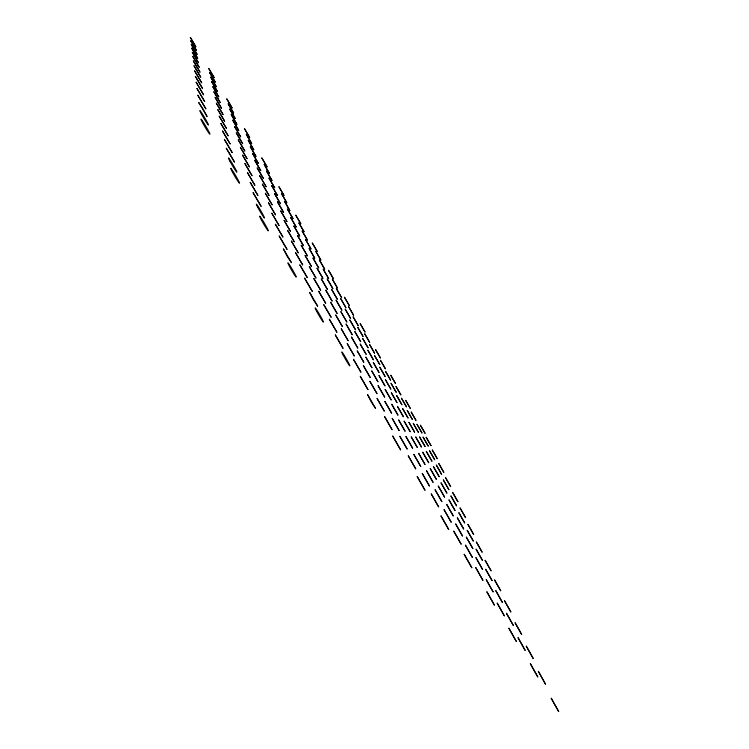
<?xml version="1.0" encoding="UTF-8"?>
<svg xmlns="http://www.w3.org/2000/svg" width="749" height="749" viewBox="0 0 749 749"><rect width="100%" height="100%" fill="white"/><g stroke="black" fill="none" stroke-linecap="round" stroke-linejoin="round"><path stroke-width="1.12" d="M198.438 62.691L192.278 52.233L198.419 62.691M337.396 287.925L332.369 279.227L337.378 287.953M289.844 210.497L284.498 201.275L289.826 210.506M191.735 48.254L197.727 58.394L191.791 48.245M379.809 367.272L385.155 376.55L379.855 367.263M190.349 37.478L195.873 46.85L190.396 37.478M421.959 432.95L417.015 424.29M374.556 353.144L369.472 344.315L374.547 353.144M281.615 193.832L286.858 202.829L281.671 193.841M278.937 186.801L284.049 195.545L279.031 186.819M349.858 320.02L355.485 329.719M402.681 408.608L408.111 418.12L402.69 408.729M448.848 489.649L443.361 479.997M216.311 86.734L210.638 77.007L216.339 86.725M267.009 166.83L261.86 158.03M349.877 320.001L355.447 329.729M443.371 479.987L448.876 489.649M485.155 560.318L491.119 570.897L485.146 560.374M297.437 235.364L303.429 245.672L297.419 235.373M439.12 476.682L433.446 466.711L439.167 476.682M396.689 395.566L401.979 404.825L396.68 395.584M445.486 477.544L450.655 486.635L445.477 477.553M261.841 157.936L267.047 166.83M482.066 552.107L476.308 541.892L482.113 552.116M348.65 306.678L353.65 315.366L348.659 306.772M251.683 143.536L246.281 134.296L251.692 143.536M395.463 383.441L390.725 375.174L395.481 383.46M421.912 432.922L417.024 424.411M369.594 342.274L364.679 333.708L369.65 342.293M199.168 67.204L192.811 56.521L199.168 67.204M341.572 297.568L336.376 288.618L341.572 297.568M198.766 102.594L207.099 116.619L203.073 108.923L198.766 102.594M341.263 328.848L348.154 340.776L341.319 328.848M247.46 172.635L254.847 185.218L247.46 172.635M525.133 650.291L517.999 637.586L525.077 650.338M340.907 311.743L346.909 322.136L340.954 311.753M432.304 450.046L437.229 458.66L432.342 450.065M197.83 95.292L205.844 108.811L197.83 95.292M247.058 158.648L240.373 147.291L247.001 158.685M294.273 241.758L287.597 230.383L294.217 241.805M340.636 298.533L345.954 307.745L340.72 298.589M431.901 461.141L426.34 451.46L431.901 461.141M431.293 493.984L438.671 506.97L431.312 493.956M293.898 226.114L299.731 236.141L293.917 226.104M196.95 88.532L204.683 101.574L197.015 88.522M385.585 371.438L390.622 380.211L385.669 371.495M197.09 54.303L191.248 44.434L197.081 54.246M384.555 416.556L392.102 429.739L384.621 416.538M384.902 401.52L391.615 413.223L384.958 401.511M385.173 389.489L391.212 400.022L385.192 389.48M385.398 379.64L390.894 389.208L385.417 379.64M385.37 368.77L380.445 360.25L385.361 368.723M196.144 82.25L203.597 94.842L196.201 82.25M384.274 410.967L377 398.328L384.209 411.032M384.63 397.017L378.123 385.744L384.63 397.017M384.93 385.772L379.05 375.595L384.93 385.772M430.993 445.646L426.2 437.341L430.993 445.646M244.923 163.61L252.067 175.772L244.989 163.61M292.962 218.549L287.429 209.093L292.962 218.549M430.244 468.631L436.349 479.36L430.263 468.621M475.709 567.573L482.946 580.419L475.765 567.564M475.943 557.696L482.618 569.54L475.999 557.696M476.139 549.232L482.337 560.205L476.139 549.232M291.445 262.627L287.204 256.383L283.375 248.865L291.445 262.627M196.472 50.455L190.789 40.849L196.472 50.455M244.773 150.914L238.276 139.904L244.773 150.914M429.383 485.942L422.286 473.499L429.383 485.942M195.386 76.398L202.586 88.569L195.386 76.398M291.417 241.141L298.299 252.956L291.436 241.122M336.872 332.191L329.382 319.28L336.872 332.191M521.641 634.394L515.05 622.681L521.585 634.422M194.674 70.921L201.64 82.718L194.674 70.921M429.505 450.711L434.729 459.839L429.542 450.729M244.436 128.613L249.717 137.629L244.483 128.631M337.087 313.354L330.618 302.24L337.041 313.391M428.681 462.657L422.745 452.312L428.681 462.657M290.481 231.338L284.03 220.3L290.425 231.375M194.01 65.809L200.76 77.231L194.066 65.818M337.265 299.104L331.573 289.32L337.265 299.104M242.564 155.183L249.473 166.952L242.62 155.183M335.318 334.972L343.089 348.425L335.337 334.943M290.575 217.369L296.248 227.116L290.621 217.379M242.639 143.658L236.328 132.957L242.639 143.658M335.767 315.104L342.433 326.648L335.786 315.095M193.392 61.006L199.936 72.091L193.392 61.006M336.104 300.209L341.937 310.311L336.161 300.218M428.185 446.029L423.101 437.173L428.185 446.029M471.814 567.723L464.211 554.335L471.814 567.723M472.366 557.368L465.401 545.057L472.301 557.415M426.556 470.887L433.119 482.431L426.612 470.896M472.834 548.558L466.365 537.183L472.834 548.558M473.246 540.965L467.226 530.386L473.246 540.965M473.602 534.355L467.966 524.469L473.602 534.355M424.955 490.155L417.221 476.589L424.955 490.155M286.998 249.305L279.208 236.057L286.998 249.305M240.626 136.814L234.493 126.422L240.607 136.758M424.992 464.399L418.625 453.285L424.936 464.427M516.323 641.416L508.843 628.13L516.314 641.462M286.923 221.554L280.65 210.834L286.914 221.489M331.067 317.192L323.821 304.749L331.067 317.192M378.985 372.384L373.274 362.497L378.928 372.393M379.734 364.52L374.509 355.485L379.734 364.52M380.361 357.91L375.549 349.586L380.352 357.863M375.558 408.383L371.335 402.026L367.59 394.592L375.558 408.383M376.962 393.59L369.931 381.4L376.962 393.59M425.02 446.47L419.618 437.051L425.02 446.47M332.069 300.948L325.806 290.153L332.004 300.967M332.828 288.543L327.294 279.021L332.828 288.543M238.725 130.373L232.761 120.261L238.725 130.373M333.427 278.759L328.474 270.239L333.417 278.722M282.869 236.956L275.36 224.176L282.869 237.002M425.048 433.259L420.348 425.104L425.029 433.222M234.456 161.981L226.32 148.283L234.456 161.981M420.713 466.421L413.841 454.418L420.713 466.421M513.365 625.499L506.474 613.291L513.365 625.499M283.581 212.351L277.486 201.94L283.581 212.351M236.927 124.278L231.151 114.447L236.824 124.231M421.444 446.966L415.676 436.92L421.425 446.91M232.19 152.581L224.354 139.37L232.19 152.627M558.651 711.503L551.255 698.274L558.651 711.503M279.04 225.477L271.784 213.119L278.965 225.505M325.675 303.223L318.671 291.192L325.646 303.27M415.695 468.79L408.233 455.748L415.695 468.837M235.233 118.52L229.606 108.942L235.177 118.52M327.341 289.283L321.265 278.806L327.276 289.292M510.837 611.905L504.451 600.604L510.809 611.942M328.624 278.544L323.231 269.266L328.614 278.497M461.103 544.102L453.791 531.228L461.103 544.102M230.093 143.864L222.537 131.103L230.093 143.864M371.776 370.961L377.973 381.859L371.832 370.98M462.47 535.928L455.729 524.057L462.47 535.928M463.64 528.925L457.386 517.934L463.64 528.925M464.652 522.877L458.819 512.625L464.595 522.877M465.541 517.587L460.073 507.991L465.541 517.587M370.156 377.374L363.377 365.596L370.118 377.421M371.916 367.665L365.821 357.067L371.897 367.693M373.358 359.726L367.825 350.111L373.311 359.726M367.937 389.555L360.269 376.288L367.928 389.602M417.343 447.528L411.173 436.761L417.333 447.471M280.426 203.672L274.499 193.57L280.426 203.672M233.622 113.062L228.127 103.718L233.613 113.015M418.504 432.557L413.242 423.391L418.494 432.51M228.136 135.747L220.843 123.416L228.061 135.766M275.473 214.776L268.46 202.829L275.473 214.776M504.302 615.772L497.139 603.001L504.274 615.809M317.623 306.088L313.335 299.675L309.693 292.494L317.623 306.088M412.615 448.183L405.977 436.592L412.615 448.183M232.096 107.884L226.732 98.765L232.04 107.875M320.638 290.181L313.859 278.544L320.638 290.181M277.448 195.48L271.69 185.63L277.439 195.433M322.885 278.291L316.967 268.114L322.856 278.319M226.32 128.182L219.26 116.245L226.32 128.182M324.635 269.06L319.402 260.025L324.635 269.06M414.6 432.136L409.001 422.37L414.6 432.136M272.13 204.777L265.343 193.205L272.056 204.777M224.616 121.104L217.781 109.541L224.541 121.104M366.121 354.277L360.185 343.988L366.111 354.221M368.04 347.742L362.638 338.436L368.04 347.742M502.354 602.318L495.744 590.558L502.279 602.318M360.868 372.103L353.481 359.314L360.868 372.103M363.78 362.216L357.198 350.822L363.771 362.16M407.1 448.941L399.91 436.386L407.1 448.941M274.64 187.727L269.022 178.14L274.64 187.727M410.152 431.658L404.16 421.219L410.152 431.658M312.249 291.314L304.618 278.216L312.249 291.314M223.015 114.466L216.395 103.259L223.015 114.466M315.919 277.982L309.356 266.7L315.919 277.982M448.688 529.477L441.021 515.967L448.688 529.477M451.132 522.109L444.091 509.713L451.132 522.109M453.211 515.855L446.694 504.395L453.211 515.855M454.999 510.472L448.932 499.826L454.961 510.49M456.544 505.8L450.879 495.857L456.544 505.753M457.911 501.699L452.583 492.383L457.911 501.699M318.69 267.917L312.932 258.021L318.681 267.87M269.013 195.414L262.431 184.198L269.013 195.414M400.584 449.84L392.748 436.143L400.584 449.84M500.688 590.774L494.509 579.857L500.678 590.727M545.469 684.052L538.362 671.347L545.431 684.08M494.349 605.07L486.822 591.701L494.34 605.005M221.517 108.24L215.094 97.361L221.489 108.259M405.04 431.106L398.608 419.889L405.003 431.124M271.971 180.397L266.532 171.053L271.971 180.397M261.073 206.247L253.125 192.755L261.073 206.247M360.653 341.647L354.886 331.657L360.653 341.647M354.296 355.878L347.171 343.538L354.202 355.878M357.807 348.013L351.431 336.975L357.732 348.004M220.112 102.388L213.877 91.818L220.112 102.388M266.073 186.632L259.697 175.753L266.073 186.632M307.268 277.598L299.909 264.959L307.268 277.598M493.104 591.86L486.176 579.576L493.095 591.804M311.5 266.541L305.133 255.606L311.5 266.541M314.72 258.124L309.112 248.481L314.683 258.133M399.095 430.46L392.158 418.345L399.086 430.488M537.754 676.918L530.32 663.633L537.745 676.862M257.853 195.33L250.203 182.316L257.843 195.367M218.783 96.864L212.753 86.594L218.708 96.846M403.365 416.687L397.56 406.557L403.365 416.687M263.32 178.374L257.132 167.804L263.32 178.328M492.046 580.597L485.624 569.24L492.037 580.55M217.528 91.659L211.667 81.669L217.528 91.659M441.835 501.596L435.038 489.64L441.826 501.54M444.522 497.036L438.221 485.961L444.522 496.98M446.853 493.085L440.974 482.768L446.844 493.048M302.633 264.837L295.527 252.628L302.624 264.865M307.343 255.793L301.173 245.176L307.333 255.812M397.916 415.077L391.699 404.217L397.906 415.096M352.199 334.672L346.019 323.971L352.189 334.691M260.727 170.594L254.735 160.333L260.727 170.594M533.157 658.418L526.322 646.209L533.157 658.418M412.306 419.365L407.213 410.424L412.287 419.356M320.844 260.072L315.741 251.243L320.853 260.062M362.993 336.404L357.722 327.276L363.003 336.385M269.434 173.45L264.135 164.331L269.415 173.44M411.22 412.034L416.013 420.461L411.285 412.109M364.969 331.985L360.147 323.587L364.969 331.966M310.947 248.855L305.526 239.465L310.957 248.846M317.239 251.505L312.239 242.891L317.248 251.495M396.951 402.578L391.343 392.738L396.961 402.559M410.386 408.57L405.686 400.341L410.386 408.561M406.426 406.801L401.436 398.131L406.435 406.791M358.2 325.618L353.069 316.724L358.209 325.609M258.265 163.273L252.46 153.283L258.274 163.254M215.206 82.072L209.664 72.587L215.216 82.062M350.588 318.447L345.167 308.991L350.598 318.437M307.39 240.054L302.109 230.917L307.399 240.045M255.952 156.335L250.26 146.635L255.961 156.326M214.139 77.643L208.699 68.393L214.148 77.634M441.601 474.36L436.293 464.979L441.582 474.351M396.155 392.195L390.987 383.198L396.127 392.186M400.827 394.845L395.949 386.362L400.827 394.835M253.761 149.763L248.209 140.316L253.771 149.753M304 231.703L298.823 222.809L304.01 231.694M443.773 472.301L438.764 463.472L443.783 472.291M349.315 305.601L344.428 297.166L349.324 305.601M300.789 223.764L295.733 215.085L300.761 223.754M343.22 355.176A8.089 0.477 60.1 0 0 349.792 365.887A8.089 0.477 60.1 0 0 344.381 355.55A8.089 0.477 60.1 0 0 343.22 355.176M316.771 311.49A8.202 0.487 60 0 0 323.39 322.136A8.202 0.487 60 0 0 317.735 311.462A8.202 0.487 60 0 0 316.771 311.49M289.563 266.541A8.333 0.506 59.8 0 0 296.229 277.139A8.333 0.506 59.8 0 0 290.34 266.138A8.333 0.506 59.8 0 0 289.563 266.541M257.815 207.407A8.145 0.477 59.7 0 0 264.5 218.09A8.145 0.477 59.7 0 0 258.911 207.66A8.145 0.477 59.7 0 0 257.815 207.407M261.326 219.832A8.482 0.515 59.7 0 0 268.264 230.87A8.482 0.515 59.7 0 0 262.431 219.944A8.482 0.515 59.7 0 0 261.326 219.832M230.112 161.541A8.305 0.487 59.5 0 0 236.871 172.223A8.305 0.487 59.5 0 0 231.02 161.419A8.305 0.487 59.5 0 0 230.112 161.541M232.499 172.195A8.651 0.524 59.5 0 0 239.521 183.252A8.651 0.524 59.5 0 0 233.407 171.942A8.651 0.524 59.5 0 0 232.499 172.195M201.369 113.904A8.492 0.496 59.4 0 0 208.419 125.064A8.492 0.496 59.4 0 0 202.605 114.316A8.492 0.496 59.4 0 0 201.369 113.904M202.558 122.667A8.838 0.543 59.4 0 0 209.898 134.24A8.838 0.543 59.4 0 0 203.831 122.986A8.838 0.543 59.4 0 0 202.558 122.667"/></g></svg>
